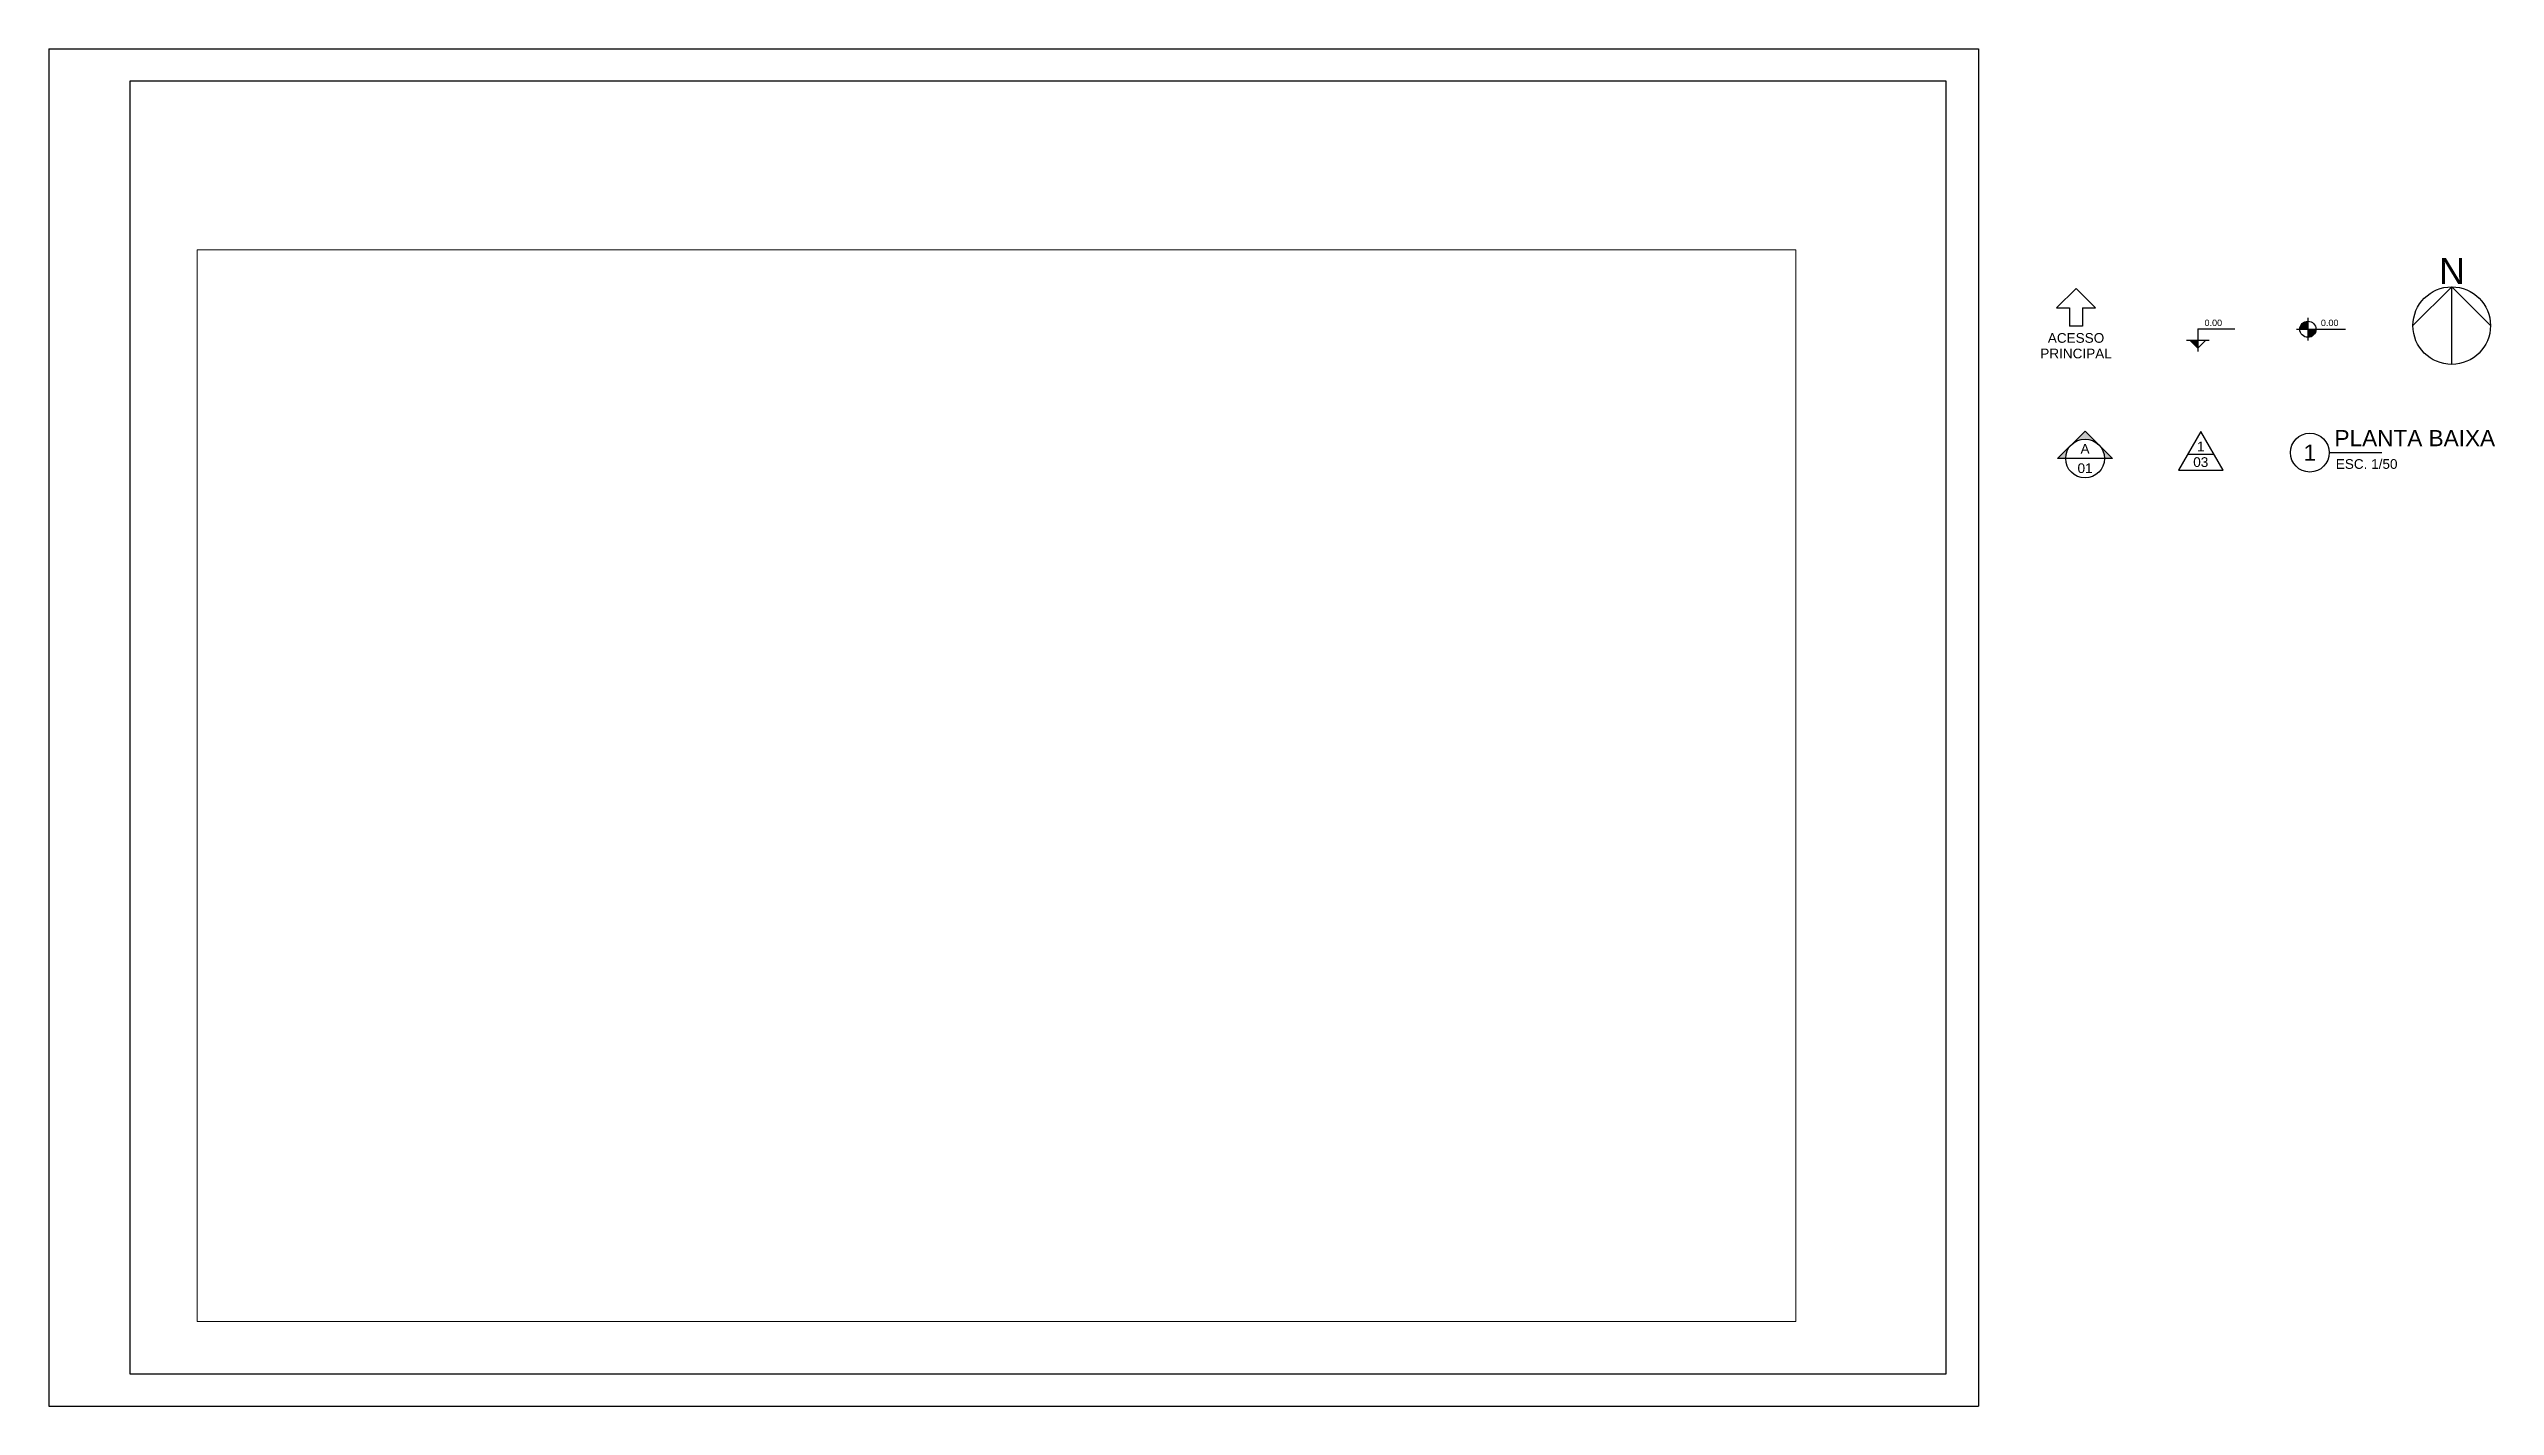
# Paper-space layout 'A2' of a CAD drawing. Header units: millimetres. Extents: x -7 to 750, y -20 to 400.
import ezdxf
from ezdxf.enums import TextEntityAlignment as Align

# ---------------------------------------------------------------- set-up
doc = ezdxf.new("R2010")
doc.units = ezdxf.units.MM
doc.header["$LTSCALE"] = 0.3
for name, color, linetype in [('INDICAÇÕES', 5, 'Continuous'), ('MARGENS', 6, 'Continuous'), ('PAPEL', 1, 'Continuous'), ('VIEWPORT', 4, 'Continuous')]:
    doc.layers.add(name, color=color, linetype=linetype)
doc.styles.add('2MM', font='ARIAL.TTF', dxfattribs={"height": 2})
doc.styles.add('3MM', font='ARIAL.TTF', dxfattribs={"height": 3})
doc.styles.add('5MM', font='ARIAL.TTF', dxfattribs={"height": 5})
doc.styles.add('8MM', font='ARIAL.TTF', dxfattribs={"height": 8})

# ---------------------------------------------------------------- blocks, each defined once
blk = doc.blocks.new('ACESSO PRINCIPAL')
at = {"layer": 'INDICAÇÕES', "color": 2}
for p, q in [((0, 0), (-6, -6)), ((6, -6), (0, 0)), ((-6, -6), (-2, -6)), ((-2, -6), (-2, -11.66)), ((2, -6), (6, -6)), ((2, -6), (2, -11.66)), ((2, -11.66), (-2, -11.66))]:
    blk.add_line(p, q, dxfattribs=at)
at = {"layer": 'INDICAÇÕES', "color": 3, "style": '3MM'}
for s, p in [('ACESSO', (0, -15.31)), ('PRINCIPAL', (0, -20.13))]:
    blk.add_text(s, height=3, dxfattribs=at).set_placement(p, align=Align.MIDDLE_CENTER)
blk = doc.blocks.new('IND FACHADAS')
at = {"layer": 'INDICAÇÕES', "color": 3}
for p, q in [((0, 0), (-6.93, -12)), ((6.93, -12), (0, 0)), ((-4.04, -7), (4.04, -7)), ((-6.93, -12), (6.93, -12))]:
    blk.add_line(p, q, dxfattribs=at)
at = {"layer": 'INDICAÇÕES', "color": 3, "style": '3MM'}
blk.add_attdef('F', text='', height=3, dxfattribs=at).set_placement((0, -4.67), align=Align.MIDDLE_CENTER)
at = {"layer": 'INDICAÇÕES', "color": 2, "style": '3MM'}
blk.add_attdef('PA', text='', height=3, dxfattribs=at).set_placement((0, -9.5), align=Align.MIDDLE_CENTER)
blk = doc.blocks.new('NIVEL CORTE')
at = {"layer": 'INDICAÇÕES'}
blk.add_hatch(color=2, dxfattribs=at).paths.add_polyline_path([(0, 3.5), (-2.5, 3.5), (0, 1)])
at = {"layer": 'INDICAÇÕES', "color": 2}
for p, q in [((-3.5, 3.5), (3.5, 3.5)), ((0, 1), (-2.5, 3.5)), ((0, 7), (0, 0)), ((0, 7), (11.44, 7)), ((0, 1), (2.5, 3.5))]:
    blk.add_line(p, q, dxfattribs=at)
at = {"layer": 'INDICAÇÕES', "color": 2, "style": '2MM'}
blk.add_attdef('NIV', (2.06, 7.85), '', height=2, dxfattribs=at)
blk = doc.blocks.new('NIVEL P BAIXA')
at = {"layer": 'INDICAÇÕES'}
h = blk.add_hatch(color=2, dxfattribs=at)
h.paths.add_polyline_path([(-2.5, 0), (0, 0), (0, 2.5, 0.414214)])
h.paths.add_polyline_path([(0, -2.5, 0.414214), (2.5, 0), (0, 0)])
at = {"layer": 'INDICAÇÕES', "color": 2}
for p, q in [((-3.5, 0), (11.61, 0)), ((0, 3.5), (0, -3.5))]:
    blk.add_line(p, q, dxfattribs=at)
blk.add_circle((0, 0), 2.5, dxfattribs=at)
at = {"layer": 'INDICAÇÕES', "color": 2, "style": '2MM'}
blk.add_attdef('NIV', (4.02, 0.98), '', height=2, dxfattribs=at)
blk = doc.blocks.new('NOME DO DESENHO')
at = {"layer": 'INDICAÇÕES', "color": 2}
blk.add_line((6, 0), (22.29, 0), dxfattribs=at)
blk.add_circle((0, 0), 6, dxfattribs=at)
at = {"layer": 'INDICAÇÕES', "color": 6, "style": '5MM'}
blk.add_attdef('N', text='', height=5, dxfattribs=at).set_placement((0, 0), align=Align.MIDDLE_CENTER)
blk.add_attdef('NO', (7.64, 1.99), '', height=5, dxfattribs=at)
at = {"layer": 'INDICAÇÕES', "color": 2, "style": '3MM'}
blk.add_attdef('ESC', (8.03, -5.02), '', height=3, dxfattribs=at)
blk = doc.blocks.new('NORTE')
at = {"layer": 'INDICAÇÕES', "color": 6}
for q in [(-12, -12), (12, -12)]:
    blk.add_line((0, 0), q, dxfattribs=at)
at = {"layer": 'INDICAÇÕES', "color": 2}
blk.add_line((0, -24), (0, 0), dxfattribs=at)
blk.add_circle((0, -12), 12, dxfattribs=at)
at = {"layer": 'INDICAÇÕES', "color": 2, "style": '8MM'}
blk.add_text('N', height=8, dxfattribs=at).set_placement((0.1, 4.92), align=Align.MIDDLE_CENTER)
blk = doc.blocks.new('INDICAÇÃO DE CORTE')
at = {"layer": 'INDICAÇÕES'}
blk.add_hatch(color=3, dxfattribs=at).paths.add_polyline_path([(-2.5, 0), (0, 0), (-8.5, 8.5), (-17, 0), (-14.5, 0, -1)])
at = {"layer": 'INDICAÇÕES', "color": 3}
for p, q in [((-17, 0), (-8.5, 8.5)), ((-8.5, 8.5), (0, 0)), ((0, 0), (-17, 0))]:
    blk.add_line(p, q, dxfattribs=at)
blk.add_circle((-8.5, 0), 6, dxfattribs=at)
at = {"layer": 'INDICAÇÕES', "color": 3, "style": '3MM'}
blk.add_attdef('C', text='', height=3, dxfattribs=at).set_placement((-8.5, 3), align=Align.MIDDLE_CENTER)
at = {"layer": 'INDICAÇÕES', "color": 2, "style": '3MM'}
blk.add_attdef('PA', text='', height=3, dxfattribs=at).set_placement((-8.5, -3), align=Align.MIDDLE_CENTER)

psp = doc.layouts.new('A2')

# ---------------------------------------------------------------- linework, layer by layer
at = {"layer": 'MARGENS'}
for p, q in [((579.82, 389.91), (17.82, 389.91)), ((17.82, 389.91), (17.82, -10.09)), ((579.82, -10.09), (579.82, 389.91)), ((17.82, -10.09), (579.82, -10.09))]:
    psp.add_line(p, q, dxfattribs=at)
at = {"layer": 'PAPEL'}
for p, q in [((-7.18, 399.91), (-7.18, -20.09)), ((-7.18, 399.91), (589.82, 399.91)), ((589.82, 399.91), (589.82, -20.09)), ((-7.18, -20.09), (589.82, -20.09))]:
    psp.add_line(p, q, dxfattribs=at)

# ---------------------------------------------------------------- block references
at = {"layer": 'INDICAÇÕES', "color": 2}
for name, p in [('NORTE', (736.22, 326.28)), ('ACESSO PRINCIPAL', (619.99, 325.77))]:
    psp.add_blockref(name, p, dxfattribs=at)
for name, p, values in [('NIVEL CORTE', (657.68, 306.29), {'NIV': '0.00'}), ('NIVEL P BAIXA', (691.72, 313.15), {'NIV': '0.00'}), ('IND FACHADAS', (658.58, 281.54), {'F': '1', 'PA': '03'}), ('NOME DO DESENHO', (692.32, 274.97), {'N': '1', 'NO': 'PLANTA BAIXA', 'ESC': 'ESC. 1/50'})]:
    psp.add_blockref(name, p, dxfattribs=at).add_auto_attribs(values)
at = {"layer": 'INDICAÇÕES'}
psp.add_blockref('INDICAÇÃO DE CORTE', (631.28, 273.15), dxfattribs=at).add_auto_attribs({'C': 'A', 'PA': '01'})

# ---------------------------------------------------------------- viewports
at = {"layer": 'VIEWPORT'}
psp.add_viewport(center=(285.99, 171.9), size=(494.54, 331.6423), view_center_point=(1667.911, 1177.414), view_height=108.26195, dxfattribs=at)

doc.saveas('drawing.dxf')
